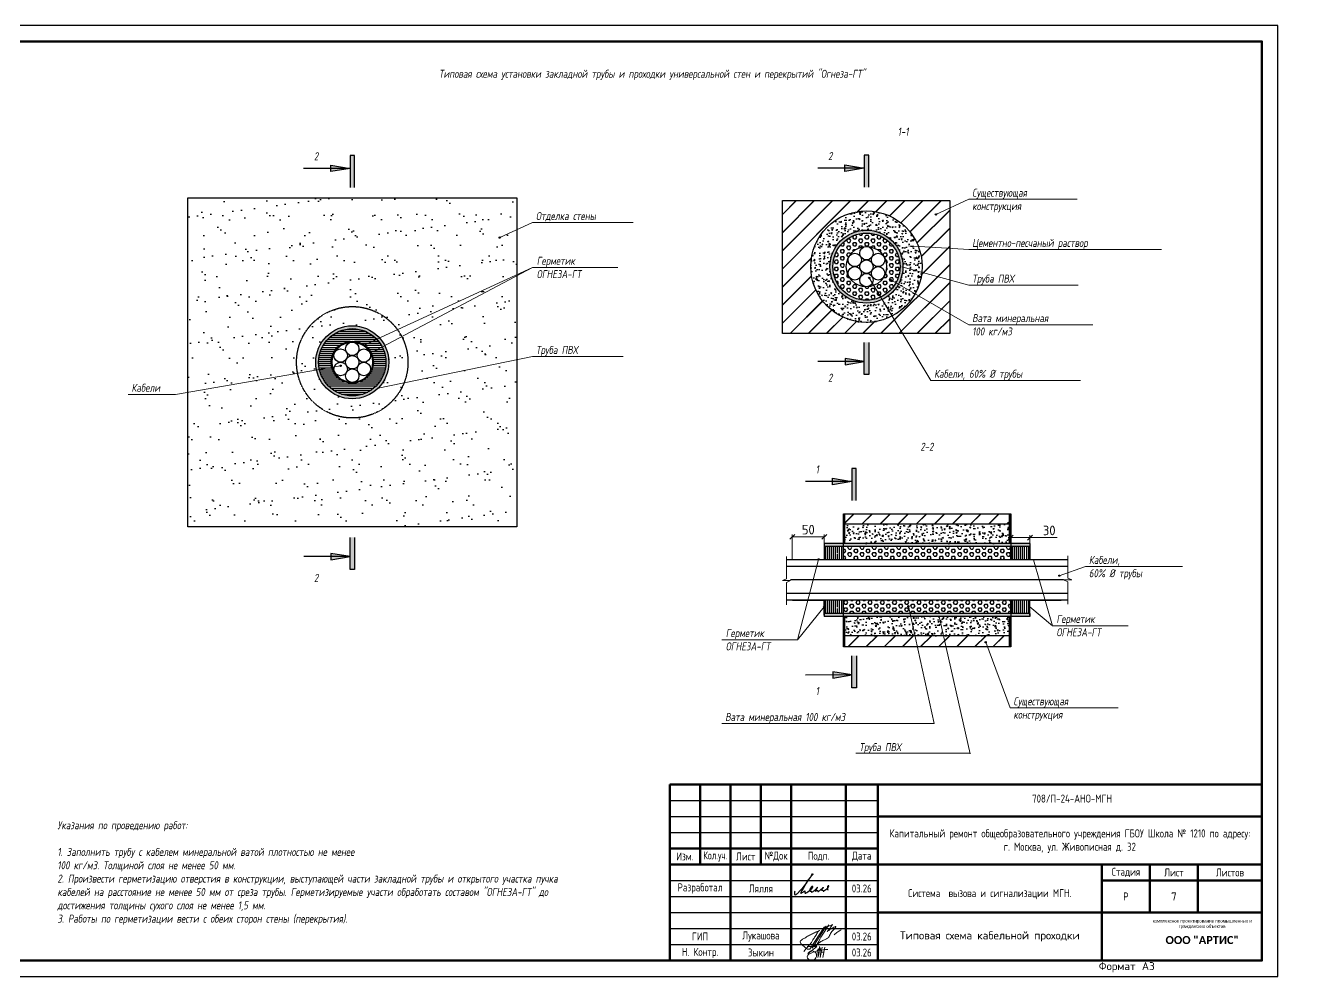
# Model space of a CAD drawing. Header units: millimetres. Extents: x -404508 to 361533, y -175093 to 31861.
# Drawn here: x 197867 to 237632, y -170028 to -140328 of the extents above; entities that cross this region are included whole.
import ezdxf
from ezdxf import colors
from ezdxf.entities.mleader import LeaderData, LeaderLine
from ezdxf.enums import TextEntityAlignment as Align
from ezdxf.math import Vec2, Vec3

# ---------------------------------------------------------------- set-up
doc = ezdxf.new("R2010")
doc.units = ezdxf.units.MM
doc.linetypes.add('JIS_02_2.0', pattern=[3, 2, -1])
doc.linetypes.add('SHTRIX2', pattern=[2.2, 1, -1.2])
for name, color, linetype in [('__НАДПИСИ', 7, 'Continuous'), ('Основная', 7, 'Continuous'), ('стена', 20, 'Continuous')]:
    doc.layers.add(name, color=color, linetype=linetype)
for name, color, linetype, lineweight in [('__ФОРМАТ', 7, 'Continuous', 40), ('RC-Выноски', 7, 'Continuous', 0), ('Подписи', 7, 'Continuous', 13), ('Формат', 225, 'Continuous', 30)]:
    doc.layers.add(name, color=color, linetype=linetype, lineweight=lineweight)
doc.layers.add('ОФ_подписи', color=5, linetype='Continuous', lineweight=13, true_color=0x0000ff)
doc.styles.add('GOST 2.304', font='')
doc.styles.add('GOST 2.304 type A', font='', dxfattribs={"height": 250})
doc.styles.add('ISOCPEUR', font='isocpeur.ttf', dxfattribs={"width": 0.9, "height": 350})
doc.styles.add('PDF ISOCPEUR', font='isocpeur.ttf')
doc.styles.add('RubezhCAD', font='', dxfattribs={"oblique": 10})
doc.styles.get("Standard").update_dxf_attribs({"font": ''})
doc.styles.add('XREF1$0$Standard', font='isocpeur.ttf')
doc.styles.add('ГОСТ 2.304', font='')
doc.styles.get('GOST 2.304').set_extended_font_data('GOST type B')
doc.styles.get('GOST 2.304 type A').set_extended_font_data('GOST 2.304 type A')
doc.styles.get('RubezhCAD').set_extended_font_data('GOST type A')
doc.styles.get('Standard').set_extended_font_data('GOST type B')
doc.styles.get('ГОСТ 2.304').set_extended_font_data('GOST 2.304 type A')
doc.dimstyles.new('Копия 150', dxfattribs={"dimtxt": 2, "dimasz": 2, "dimexe": 1.25, "dimexo": 0.5, "dimgap": 1, "dimtad": 1, "dimdec": 0, "dimtxsty": 'Standard', "dimblk": 'OBLIQUE', "dimcen": 2.5, "dimdle": 1, "dimadec": 0, "dimazin": 0, "dimtfac": 1, "dimtdec": 0, "dimtmove": 0, "dimatfit": 3, "dimldrblk": 'DOT', "dimfxl": 1, "dimlwd": 5, "dimlwe": 5, "dimarcsym": 0})

# ---------------------------------------------------------------- blocks, each defined once
blk = doc.blocks.new('*U1112')
at = {"lineweight": 50}
for p, q in [((5, 155), (20, 155)), ((5, 155), (5, 90)), ((5, 90), (20, 90)), ((8, 5), (8, 90)), ((14, 5), (14, 90)), ((8, 65), (20, 65)), ((8, 30), (20, 30)), ((8, 5), (20, 5))]:
    blk.add_line(p, q, dxfattribs=at)
for p, q in [((10, 155), (10, 90)), ((15, 155), (15, 90)), ((10, 145), (20, 145)), ((10, 130), (20, 130)), ((10, 110), (20, 110))]:
    blk.add_line(p, q)
blk.add_lwpolyline([(0, 0), (420, 0), (420, 297), (0, 297)], close=True)
blk.add_lwpolyline([(20, 292), (415, 292), (415, 5), (20, 5)], close=True, dxfattribs=at)
at = {"style": 'XREF1$0$Standard'}
for s, p in [('Согласовано', (7.95, 102.07)), ('Взам.инв. N', (11.07, 76.61)), ('Подпись и дата', (11.04, 46.36)), ('Инв.N подл.', (11.17, 17.07))]:
    blk.add_text(s, height=2.5, rotation=90, dxfattribs=at).set_placement(p, align=Align.MIDDLE_CENTER)
blk.add_text('Формат', height=2.5, dxfattribs=at).set_placement((364.02, 2))
blk.add_text('А3', height=2.5, dxfattribs=at).set_placement((381.51, 2), align=Align.RIGHT)
for tag, p in [('СОГЛАСОВАНО_ДАТА2', (14.37, 145.56)), ('СОГЛАСОВАНО_ДАТА3', (19.37, 145.56)), ('СОГЛАСОВАНО_ФАМИЛИЯ2', (14.37, 110.56)), ('СОГЛАСОВАНО_ФАМИЛИЯ3', (19.37, 110.56)), ('СОГЛАСОВАНО_ДОЛЖНОСТЬ2', (14.37, 90.56)), ('СОГЛАСОВАНО_ДОЛЖНОСТЬ3', (19.37, 90.56))]:
    blk.add_attdef(tag, p, '', height=2.5, rotation=90, dxfattribs=at)
for tag, p in [('ВЗАМ_ИНВ_НОМЕР', (19.37, 77.5)), ('ИНВ_N_ПОДЛ', (19.37, 17.5))]:
    blk.add_attdef(tag, text='', height=2.5, rotation=90, dxfattribs=at).set_placement(p, align=Align.CENTER)
blk.add_attdef('ИНВ_ДАТА', text='', height=2.5, rotation=90, dxfattribs=at).set_placement((19.37, 63.83), align=Align.RIGHT)
blk = doc.blocks.new('_Oblique')
at = {"color": 0, "linetype": 'ByBlock', "lineweight": -2}
blk.add_line((-0.5, -0.5), (0.5, 0.5), dxfattribs=at)
blk = doc.blocks.new('*D1116')
at = {"color": 0, "lineweight": 5, "transparency": 16777216}
for p, q in [((228642, -156595), (228642, -156247)), ((229242, -156595), (229242, -156247)), ((228642, -156322), (229242, -156322)), ((229242, -156322), (230097, -156322))]:
    blk.add_line(p, q, dxfattribs=at)
at = {"layer": 'Defpoints', "color": 0, "transparency": 16777216}
for p in [(228642, -156595), (229242, -156322), (229242, -156595)]:
    blk.add_point(p, dxfattribs=at)
at = {"color": 0, "lineweight": 5, "transparency": 16777216, "xscale": 150, "yscale": 150, "zscale": 150, "rotation": 180}
blk.add_blockref('_Oblique', (228642, -156322), dxfattribs=at)
at = {"color": 0, "lineweight": 5, "transparency": 16777216, "xscale": 150, "yscale": 150, "zscale": 150}
blk.add_blockref('_Oblique', (229242, -156322), dxfattribs=at)
at = {"color": 0, "transparency": 16777216, "insert": (229843, -156097), "char_height": 300, "attachment_point": 5, "style": 'GOST 2.304'}
blk.add_mtext('30', dxfattribs=at)
blk = doc.blocks.new('_Dot')
at = {"color": 0, "linetype": 'ByBlock', "lineweight": -2}
blk.add_line((-0.5, 0), (-1, 0), dxfattribs=at)
at = {"color": 0, "linetype": 'ByBlock', "lineweight": 0, "const_width": 0.5}
blk.add_lwpolyline([(-0.25, 0, 1), (0.25, 0, 1)], format="xyb", close=True, dxfattribs=at)
blk = doc.blocks.new('*D1117')
at = {"color": 0, "lineweight": 5, "transparency": 16777216}
for p, q in [((221818, -157000), (221818, -156223)), ((222818, -156505), (222818, -156223)), ((221818, -156298), (222818, -156298))]:
    blk.add_line(p, q, dxfattribs=at)
at = {"layer": 'Defpoints', "color": 0, "transparency": 16777216}
for p in [(222818, -156298), (222818, -156505), (221818, -157000)]:
    blk.add_point(p, dxfattribs=at)
at = {"color": 0, "lineweight": 5, "transparency": 16777216, "xscale": 150, "yscale": 150, "zscale": 150, "rotation": 180}
blk.add_blockref('_Oblique', (221818, -156298), dxfattribs=at)
at = {"color": 0, "lineweight": 5, "transparency": 16777216, "xscale": 150, "yscale": 150, "zscale": 150}
blk.add_blockref('_Oblique', (222818, -156298), dxfattribs=at)
at = {"color": 0, "transparency": 16777216, "insert": (222318, -156073), "char_height": 300, "attachment_point": 5, "style": 'GOST 2.304'}
blk.add_mtext('50', dxfattribs=at)
blk = doc.blocks.new('П_Зыкин')
at = {"layer": 'ОФ_подписи', "color": 5, "ltscale": 100, "transparency": 33554687}
for p, q in [((142, 249), (62, -174)), ((102, 37), (218, 37)), ((258, 249), (178, -174))]:
    blk.add_line(p, q, dxfattribs=at)
blk.add_lwpolyline([(-462, 273), (-74, 273), (-446, -30)], dxfattribs=at)
for centre, radius, start, end in [((-271, -94), 186, 314.2393, 159.9348), ((345, -1372), 1523, 88.8758, 117.8788), ((1109, -252), 1204, 158.7593, 174.231), ((-1024, 224), 1068, 337.8144, 2.8859), ((-849, 72), 852, 342.8308, 7.4815), ((-9, 182), 4.48, 8.9691, 155.6551), ((-643, 22), 732, 344.4555, 20.462), ((-318, -169), 151, 108.7568, 173.4251), ((-287, -115), 185, 191.5358, 322.3512)]:
    blk.add_arc(centre, radius, start, end, dxfattribs=at)
blk = doc.blocks.new('П_Лукашова')
at = {"layer": 'ОФ_подписи', "color": 5}
for p, q in [((221, 339), (-221, -339)), ((286, 371), (-156, -307)), ((283, 370), (218, 338))]:
    blk.add_line(p, q, dxfattribs=at)
for points in [[(366, 415), (236, 213), (85, -37), (-50, -300)], [(221, 301), (344, 360), (434, 401), (475, 416), (464, 395), (420, 336), (342, 232), (310, 203), (337, 221), (420, 283), (490, 322), (558, 352), (576, 358), (491, 240), (403, 113), (374, 49), (360, 20)], [(-221, -339), (-276, -344), (-368, -289), (-446, -221), (-505, -166), (-522, -116), (-412, -16), (-295, 56), (-173, 120), (-49, 179), (33, 216), (87, 237), (52, 221), (11, 167), (-59, 51), (-126, -52), (-177, -132), (-256, -231), (-409, -409)], [(360, 20), (294, -18), (203, -65), (91, -124), (-73, -248)], [(530, 102), (646, 199), (748, 254)]]:
    blk.add_spline(points, degree=3, dxfattribs=at)
blk = doc.blocks.new('штамп')
at = {"layer": '__ФОРМАТ', "linetype": 'Continuous', "lineweight": 50}
for p, q in [((531929, 45357), (531929, 50857)), ((531929, 50857), (550429, 50857)), ((532879, 48357), (532879, 50857)), ((533829, 45357), (533829, 50857)), ((534779, 48357), (534779, 50857)), ((535729, 45357), (535729, 50857)), ((537429, 45357), (537429, 50857)), ((538429, 45357), (538429, 50857)), ((550429, 45357), (550429, 50857)), ((538429, 49857), (550429, 49857)), ((531929, 48857), (538429, 48857)), ((531929, 48357), (550429, 48357)), ((545429, 45357), (545429, 48357)), ((546929, 46857), (546929, 48357)), ((548429, 46857), (548429, 48357)), ((545429, 47857), (550429, 47857)), ((538429, 46857), (550429, 46857)), ((531929, 45357), (550429, 45357))]:
    blk.add_line(p, q, dxfattribs=at)
at = {"layer": '__ФОРМАТ', "linetype": 'Continuous', "lineweight": -2}
for p, q in [((531929, 50357), (538429, 50357)), ((531929, 49857), (538429, 49857)), ((531929, 49357), (538429, 49357)), ((531929, 48857), (538429, 48857)), ((531929, 47857), (538429, 47857)), ((531929, 47357), (538429, 47357)), ((531929, 46857), (538429, 46857)), ((538429, 46857), (550429, 46857)), ((531929, 46357), (538429, 46357)), ((531929, 45857), (538429, 45857))]:
    blk.add_line(p, q, dxfattribs=at)
at = {"layer": 'Подписи', "color": 5, "lineweight": 25}
blk.add_lwpolyline([(535847, 47525), (535833, 47500), (535823, 47461), (535824, 47440), (535829, 47423), (535840, 47414), (535857, 47413), (535876, 47421), (535897, 47435), (535917, 47454), (536005, 47539), (536088, 47624), (536142, 47690), (536203, 47776), (536266, 47874), (536323, 47953), (536362, 48009), (536395, 48059), (536405, 48060), (536397, 48045), (536295, 47925), (536205, 47790), (536095, 47603), (536059, 47544), (536038, 47506), (536029, 47485), (536027, 47473), (536027, 47462), (536031, 47457), (536037, 47454), (536045, 47456), (536057, 47466), (536072, 47479), (536107, 47506), (536133, 47525), (536147, 47532), (536152, 47532), (536153, 47529), (536150, 47520), (536147, 47504), (536146, 47491), (536148, 47479), (536150, 47471), (536157, 47465), (536166, 47462), (536178, 47464), (536189, 47469), (536215, 47480), (536240, 47498), (536281, 47529), (536306, 47550), (536324, 47567), (536342, 47582), (536372, 47609), (536388, 47629), (536397, 47646), (536399, 47657), (536398, 47666), (536393, 47671), (536383, 47671), (536372, 47667), (536356, 47653), (536336, 47632), (536323, 47612), (536313, 47599), (536309, 47587), (536310, 47579), (536315, 47575), (536326, 47579), (536335, 47585), (536344, 47592), (536348, 47595), (536352, 47596), (536354, 47595), (536355, 47592), (536349, 47583), (536342, 47575), (536334, 47561), (536326, 47547), (536322, 47538), (536320, 47531), (536321, 47523), (536325, 47519), (536328, 47519), (536333, 47524), (536338, 47527), (536344, 47526), (536346, 47520), (536351, 47508), (536355, 47498), (536359, 47493), (536366, 47491), (536375, 47491), (536385, 47497), (536412, 47513), (536436, 47532), (536466, 47559), (536491, 47583), (536517, 47607), (536529, 47621), (536545, 47642), (536547, 47643), (536546, 47644), (536543, 47644), (536541, 47642), (536538, 47637), (536499, 47577), (536491, 47558), (536482, 47544), (536480, 47535), (536479, 47529), (536481, 47524), (536483, 47522), (536489, 47523), (536494, 47526), (536502, 47532), (536512, 47539), (536522, 47544), (536530, 47548), (536541, 47549), (536547, 47546), (536550, 47541), (536551, 47531), (536552, 47525), (536553, 47521), (536558, 47517), (536562, 47515), (536568, 47515), (536575, 47517), (536583, 47523), (536596, 47533), (536617, 47547), (536636, 47561), (536659, 47583), (536688, 47609), (536702, 47620), (536713, 47630), (536721, 47636), (536727, 47641), (536727, 47643), (536726, 47644), (536723, 47643), (536720, 47638), (536715, 47629), (536693, 47594), (536681, 47575), (536676, 47566), (536674, 47557), (536677, 47551), (536679, 47547), (536684, 47546), (536689, 47549), (536695, 47552), (536700, 47554), (536709, 47554), (536716, 47551), (536717, 47545), (536719, 47535), (536721, 47527), (536725, 47524), (536731, 47520), (536741, 47523), (536747, 47528), (536757, 47534), (536779, 47550), (536809, 47572), (536842, 47600), (536865, 47623), (536880, 47642), (536895, 47664), (536899, 47675), (536901, 47684), (536898, 47689), (536891, 47693), (536881, 47689), (536873, 47682), (536862, 47668), (536856, 47654), (536855, 47638), (536856, 47622), (536856, 47598), (536858, 47583), (536860, 47572), (536864, 47560), (536871, 47551)], dxfattribs=at)
at = {"layer": 'ОФ_подписи'}
for name, p, xscale, yscale, zscale in [('П_Лукашова', (536533, 46057), 1.010226427429054, 1.010226427429054, 1.010226427429054), ('П_Зыкин', (536581, 45585), 0.7621923841183493, 0.7621923841183493, 0.7621923841183493)]:
    blk.add_blockref(name, p, dxfattribs=dict(at, xscale=xscale, yscale=yscale, zscale=zscale))
at = {"transparency": 33554687, "attachment_point": 5, "style": 'ГОСТ 2.304'}
for s, insert, char_height, width in [('{\\fArial|b0|i0|c204|p34;комплексное проектирование промышленных и гражданских объектов}', (548563, 46495), 100, 3372.21), ('{\\fCorbel Light|b1|i0|c204|p34;ООО "АРТИС"}', (548563, 45995), 250, 4171.2)]:
    blk.add_mtext(s, dxfattribs=dict(at, insert=insert, char_height=char_height, width=width))
at = {"layer": '__НАДПИСИ', "lineweight": 9, "ltscale": 2, "style": 'ISOCPEUR', "flags": 1}
blk.add_attdef('NOTATION', (548864, 51134), '', height=250, dxfattribs=at)
at = {"layer": '__НАДПИСИ', "lineweight": 9, "ltscale": 2, "style": 'RubezhCAD', "oblique": 10}
blk.add_attdef('SHEET', text='', height=250, dxfattribs=at).set_placement((547679, 47357), align=Align.MIDDLE_CENTER)
at = {"layer": '__ФОРМАТ', "color": 7, "linetype": 'Continuous', "lineweight": 20, "char_height": 250, "attachment_point": 5, "style": 'GOST 2.304 type A'}
for s, insert, width in [('Капитальный ремонт общеобразовательного учреждения ГБОУ Школа № 1210 по адресу:      \\Pг. Москва, ул. Живописная д. 32', (544429, 49085), 12000), ('\\pi-7.5,l7.5,t7.5;{\\W0.9;\\C256;Кол.уч.}', (533354, 48607), 950)]:
    blk.add_mtext(s, dxfattribs=dict(at, insert=insert, width=width))
for s, insert, width, line_spacing_factor in [('\\pi-7.5,l7.5,t7.5;{\\C256;Изм.}', (532404, 48607), 950, 1.2), ('\\pi-7.5,l7.5,t7.5;{\\C256;Лист}', (534304, 48607), 950, 1.2), ('\\pi-7.5,l7.5,t7.5;{\\C256;№Док}', (535254, 48607), 950, 1.2), ('\\pi-7.5,l7.5,t7.5;{\\C256;Подп.}', (536584, 48607), 1710.72, 1.2), ('\\pi-7.5,l7.5,t7.5;{\\C256;Дата}', (537929, 48607), 1000, 1.2), ('\\pi-7.5,l7.5,t7.5;{\\C256;Стадия}', (546179, 48107), 1500, 1.2), ('\\pi-7.5,l7.5,t7.5;{\\C256;Лист}', (547679, 48107), 1500, 1.2), ('\\pi-7.5,l7.5,t7.5;{\\C256;Листов}', (549429, 48107), 2000, 1.2), ('\\pi-7.5,l7.5,t7.5;{\\C256;Разработал}', (532879, 47607), 1900, 1.2), ('{\\C256;Лялля}', (534779, 47607), 1900, 1.2), ('{\\C256;03.26}', (537929, 47607), 1000, 1.2), ('Система  вызова и сигнализации МГН.  ', (541929, 47427), 6828.82, 0.85), ('\\pi-750,l750,t750;{\\C256;Р}', (546179, 47357), 1500, 1.2), ('\\pi-7.5,l7.5,t7.5;{\\C256;ГИП}', (532879, 46107), 1900, 1.2), ('{\\C256;Лукашова}', (534779, 46107), 1900, 1.2), ('{\\C256;03.26}', (537929, 46107), 1000, 1.2), ('{\\C256;Н. Контр. }', (532879, 45592), 1900, 1.2), ('\\pi-750,l750,t750;{\\C256;Зыкин}', (534779, 45607), 1900, 1.2), ('{\\C256;03.26}', (537929, 45607), 1000, 1.2)]:
    blk.add_mtext(s, dxfattribs=dict(at, insert=insert, width=width, line_spacing_factor=line_spacing_factor))
at = {"layer": 'стена', "color": 18, "true_color": 0x000000, "insert": (543249, 50539), "char_height": 250, "width": 3851.47, "attachment_point": 1, "style": 'GOST 2.304 type A'}
blk.add_mtext('708/П-24-АНО-МГН', dxfattribs=at)

msp = doc.modelspace()

# ---------------------------------------------------------------- hatches: boundary and pattern name
at = {"lineweight": 0, "transparency": 33554687}
h = msp.add_hatch(color=0, dxfattribs=at)
h.paths.add_polyline_path([(208004.8, -145390.9), (208144.8, -145390.8), (208144.3, -144390.8), (208004.3, -144390.9)])
h.paths.add_polyline_path([(207403.7, -144891.7), (208004.5, -144790.9), (207403.6, -144791.2)])
h.paths.add_polyline_path([(207403.6, -144791.2), (208004.5, -144790.9), (207403.6, -144690.6)])
h = msp.add_hatch(color=0, dxfattribs=at)
h.paths.add_polyline_path([(224065.5, -145382.5), (224205.5, -145382.4), (224204.9, -144382.4), (224064.9, -144382.5)])
h.paths.add_polyline_path([(223464.3, -144883.4), (224065.2, -144782.5), (223464.3, -144782.8)])
h.paths.add_polyline_path([(223464.3, -144782.8), (224065.2, -144782.5), (223464.2, -144682.3)])
at = {"transparency": 33554687}
h = msp.add_hatch(dxfattribs=at)
h.set_pattern_fill('AR-SAND', color=0, scale=20, style=0)
h.set_pattern_definition([(37.5, (178817.25, -169219.3), (-32, 978.826), [0, -772.16, 0, -863.6, 0, -825.5]), (7.5, (178817.3, -169219.3), (899.047, 1433.65), [0, -416.56, 0, -695.96, 0, -266.7]), (327.5, (178192.4, -169219.3), (1581.985, 2.874), [0, -254, 0, -914.4, 0, -1193.8]), (317.5, (178192.4, -169219.3), (1527.113, 445.86), [0, -127, 0, -599.44, 0, -685.8])])
h.paths.add_polyline_path([(202934.3, -145706.1), (213214.3, -145706.1), (213214.3, -155986.1), (202934.3, -155986.1)])
edge = h.paths.add_edge_path(flags=16)
edge.add_arc((208074.3, -150846.1), 1140, 0, 360)
h = msp.add_hatch(dxfattribs=at)
h.set_pattern_fill('JIS_LC_20', color=0, scale=20, style=0)
h.set_pattern_definition([(45, (190812.7, -168439.45), (-282.8427, 282.8427), []), (45, (190820.7, -168439.45), (-282.8427, 282.8427), [])])
h.paths.add_polyline_path([(221510.5, -149949), (226734.6, -149949), (226734.6, -145796.3), (221510.5, -145796.3)])
h.paths.add_polyline_path([(225874.9, -147859.6, -1), (222394.9, -147859.6, -1)], flags=16)
h = msp.add_hatch(dxfattribs=at)
h.set_pattern_fill('AR-CONC', color=0, scale=2, style=0)
h.set_pattern_definition([(50, (190812.7, -168439.45), (364.3693, -31.8782), [38.1, -419.1]), (355, (190812.7, -168439.45), (-70.4857, 382.1133), [30.48, -335.28]), (100.451, (190843.06, -168442.1), (293.885, 350.2334), [32.38, -356.18]), (46.1842, (190812.7, -168337.85), (542.158, -84.0847), [57.15, -628.65]), (96.6356, (190857.9, -168344.86), (474.8085, 494.851), [48.57, -534.27]), (351.184, (190812.7, -168337.85), (474.809, 494.85), [45.72, -502.92]), (21, (190863.5, -168363.25), (303.2298, -204.531), [38.1, -419.1]), (326, (190863.5, -168363.25), (123.604, 368.376), [30.48, -335.28]), (71.4514, (190888.77, -168380.3), (426.833, 163.8457), [32.38, -356.18]), (37.5, (190812.7, -168439.45), (6.1772, 169.11008), [0, -331.216, 0, -340.36, 0, -336.55]), (7.5, (190812.7, -168439.45), (133.6393, 200.36115), [0, -194.056, 0, -323.596, 0, -128.27]), (327.5, (190699.41, -168439.45), (271.1812, -11.4575), [0, -127, 0, -396.24, 0, -525.78]), (317.5, (190648.61, -168439.45), (296.2584, 50.853), [0, -165.1, 0, -263.144, 0, -373.38])])
h.paths.add_polyline_path([(222394.9, -147859.6, 1), (225874.9, -147859.6, 1)])
h.paths.add_polyline_path([(225274.9, -147859.6, -1), (222994.9, -147859.6, -1)], flags=16)
h = msp.add_hatch(color=0, dxfattribs=at)
edge = h.paths.add_edge_path()
edge.add_arc((226305.8, -146227.4), 20, 0, 360)
h = msp.add_hatch(color=0, dxfattribs=at)
h.paths.add_polyline_path([(222994.9, -147859.6, 1), (225274.9, -147859.6, 1)])
h.paths.add_polyline_path([(225184.9, -147859.6, -1), (223084.9, -147859.6, -1)], flags=16)
h = msp.add_hatch(color=0, dxfattribs=at)
edge = h.paths.add_edge_path()
edge.add_arc((212680.1, -146953.9), 20, 0, 360)
h = msp.add_hatch(dxfattribs=at)
h.set_pattern_fill('HEX', color=0, scale=20, style=0)
h.set_pattern_definition([(0, (213452.6, -164589.57), (0, 109.9852), [63.5, -127]), (120, (213452.6, -164589.57), (-95.25, -54.9926), [63.5, -127]), (60, (213516.1, -164589.57), (-95.25, 54.9926), [63.5, -127])])
h.paths.add_polyline_path([(223084.9, -147859.6, 1), (225184.9, -147859.6, 1)])
h.paths.add_polyline_path([(223504.9, -147859.6, -1), (224764.9, -147859.6, -1)], flags=16)
h = msp.add_hatch(color=0, dxfattribs=at)
edge = h.paths.add_edge_path()
edge.add_arc((224223.6, -148212.5), 20, 0, 360)
h = msp.add_hatch(color=0, dxfattribs=at)
edge = h.paths.add_edge_path()
edge.add_arc((224896.6, -148271.4), 20, 0, 360)
h = msp.add_hatch(color=0, dxfattribs=at)
h.paths.add_polyline_path([(206934.3, -150846.1, 1), (209214.3, -150846.1, 1)])
h.paths.add_polyline_path([(209124.3, -150846.1, -1), (207024.3, -150846.1, -1)], flags=16)
h = msp.add_hatch(dxfattribs=at)
h.set_pattern_fill('LINE', color=0, scale=20, style=0)
h.set_pattern_definition([(0, (178817.25, -168604.655), (0, 63.5), [])])
h.paths.add_polyline_path([(207024.3, -150846.1, 1), (209124.3, -150846.1, 1)])
edge = h.paths.add_edge_path(flags=16)
edge.add_arc((208074.3, -150846.1), 660, 0, 360)
h = msp.add_hatch(color=0, dxfattribs=at)
edge = h.paths.add_edge_path()
edge.add_arc((208074.3, -150846.1), 660, 0, 360)
edge = h.paths.add_edge_path(flags=17)
edge.add_arc((208074.3, -150846.1), 630, 0, 360)
h = msp.add_hatch(color=0, dxfattribs=at)
edge = h.paths.add_edge_path()
edge.add_arc((208438.1, -150314.9), 20, 0, 360)
at = {"lineweight": 0, "transparency": 33554687}
h = msp.add_hatch(color=0, dxfattribs=at)
h.paths.add_polyline_path([(224068.3, -150226.2), (224208.3, -150226.1), (224208.8, -151226.1), (224068.8, -151226.2)])
h.paths.add_polyline_path([(223467.6, -150725.9), (224068.6, -150826.2), (223467.7, -150826.5)])
h.paths.add_polyline_path([(223467.7, -150826.5), (224068.6, -150826.2), (223467.8, -150927)])
at = {"transparency": 33554687}
h = msp.add_hatch(color=0, dxfattribs=at)
edge = h.paths.add_edge_path()
edge.add_arc((208817, -150473.1), 20, 0, 360)
h = msp.add_hatch(color=0, dxfattribs=at)
edge = h.paths.add_edge_path()
edge.add_arc((207710.6, -150955.2), 20, 0, 360)
at = {"lineweight": 0, "transparency": 33554687}
h = msp.add_hatch(color=0, dxfattribs=at)
h.paths.add_polyline_path([(223678, -155167.8), (223818, -155167.7), (223817.5, -154167.7), (223677.5, -154167.8)])
h.paths.add_polyline_path([(223076.8, -154668.7), (223677.7, -154567.8), (223076.8, -154568.1)])
h.paths.add_polyline_path([(223076.8, -154568.1), (223677.7, -154567.8), (223076.7, -154467.6)])
at = {"transparency": 33554687}
h = msp.add_hatch(dxfattribs=at)
h.set_pattern_fill('JIS_LC_20', color=0, scale=20, style=0)
h.set_pattern_definition([(45, (200536.8, -178224.75), (-282.8427, 282.8427), []), (45, (200544.8, -178224.75), (-282.8427, 282.8427), [])])
h.paths.add_polyline_path([(223417.9, -155581.7), (223417.9, -155905.1), (228642, -155905.1), (228642, -155581.7)])
h.paths.add_polyline_path([(223417.9, -159384.9), (223417.9, -159734.3), (228642, -159734.3), (228642, -159384.9)])
h = msp.add_hatch(dxfattribs=at)
h.set_pattern_fill('AR-CONC', color=0, scale=2, style=0)
h.set_pattern_definition([(50, (200536.8, -178224.75), (364.3693, -31.8782), [38.1, -419.1]), (355, (200536.8, -178224.75), (-70.4857, 382.1133), [30.48, -335.28]), (100.451, (200567.15, -178227.4), (293.885, 350.2334), [32.38, -356.18]), (46.1842, (200536.8, -178123.15), (542.158, -84.0847), [57.15, -628.65]), (96.6356, (200581.97, -178130.16), (474.8085, 494.851), [48.57, -534.27]), (351.184, (200536.8, -178123.15), (474.809, 494.85), [45.72, -502.92]), (21, (200587.6, -178148.55), (303.2298, -204.531), [38.1, -419.1]), (326, (200587.6, -178148.55), (123.604, 368.376), [30.48, -335.28]), (71.4514, (200612.86, -178165.6), (426.833, 163.8457), [32.38, -356.18]), (37.5, (200536.79, -178224.75), (6.1772, 169.1101), [0, -331.216, 0, -340.36, 0, -336.55]), (7.5, (200536.79, -178224.75), (133.6393, 200.36115), [0, -194.056, 0, -323.596, 0, -128.27]), (327.5, (200423.5, -178224.75), (271.1812, -11.4575), [0, -127, 0, -396.24, 0, -525.78]), (317.5, (200372.7, -178224.75), (296.2584, 50.853), [0, -165.1, 0, -263.144, 0, -373.38])])
h.paths.add_polyline_path([(228642, -156504.9), (228642, -155905.1), (223417.9, -155905.1), (223417.9, -156504.9)])
h.paths.add_polyline_path([(228642, -159384.9), (228642, -158784.9), (223417.9, -158784.9), (223417.9, -159384.9)])
at = {"lineweight": 0, "transparency": 33554687}
h = msp.add_hatch(color=0, dxfattribs=at)
h.paths.add_polyline_path([(208007.7, -156315.9), (208147.7, -156315.8), (208148.2, -157315.8), (208008.2, -157315.9)])
h.paths.add_polyline_path([(207407, -156815.6), (208008, -156915.9), (207407.1, -156916.2)])
h.paths.add_polyline_path([(207407.1, -156916.2), (208008, -156915.9), (207407.1, -157016.7)])
at = {"transparency": 33554687}
h = msp.add_hatch(color=0, dxfattribs=at)
h.paths.add_polyline_path([(228642, -156504.9), (228642, -156594.9), (229242, -156594.9), (229242, -156504.9)])
h.paths.add_polyline_path([(223417.9, -156594.9), (223417.9, -156504.9), (222817.9, -156504.9), (222817.9, -156594.9)])
h.paths.add_polyline_path([(223417.9, -156504.9), (223417.9, -156594.9), (228642, -156594.9), (228642, -156504.9)])
h = msp.add_hatch(dxfattribs=at)
h.set_pattern_fill('LINE', color=0, scale=20, angle=90, style=0)
h.set_pattern_definition([(90, (215360.004, -165458.66), (-63.5, 4e-15), [])])
h.paths.add_polyline_path([(223417.9, -156689.7), (223264.1, -156798.8, -0.1555047), (223267.8, -156810.3, -1), (223227.8, -156810.3, -0.7308455), (223264.1, -156798.8), (223417.9, -156689.7), (223417.9, -156594.9), (222817.9, -156594.9), (222817.9, -156999.9), (222817.9, -157014.9), (223417.9, -157014.9)])
h.paths.add_polyline_path([(223221.3, -158511.7, -0.6131259), (223253.1, -158495.6), (223413.8, -158274.9), (222817.9, -158274.9), (222817.9, -158464.9, -0.4142136), (222837.9, -158484.9, -0.4142136), (222817.9, -158504.9), (222817.9, -158694.9), (223417.9, -158694.9), (223417.9, -158274.9), (223413.8, -158274.9), (223253.1, -158495.6, -0.2398288), (223261.3, -158511.7, -1)])
h.paths.add_polyline_path([(229242, -156594.9), (228642, -156594.9), (228642, -156786.5), (228711.6, -156830.2, -0.752949), (228748.6, -156840.8, -1), (228708.6, -156840.8, -0.1409345), (228711.6, -156830.2), (228642, -156786.5), (228642, -157014.9), (229242, -157014.9)])
h.paths.add_polyline_path([(229242, -158289.9), (229242, -158274.9), (228809, -158274.9), (228936.2, -158694.9), (229242, -158694.9)])
h.paths.add_polyline_path([(228809, -158274.9), (228642, -158274.9), (228642, -158413.3), (228718, -158504.4, -0.6360691), (228750.8, -158519.8, -1), (228710.8, -158519.8, -0.2224422), (228718, -158504.4), (228642, -158413.3), (228642, -158694.9), (228936.2, -158694.9)])
h = msp.add_hatch(dxfattribs=at)
h.set_pattern_fill('HEX', color=0, scale=20, style=0)
h.set_pattern_definition([(0, (200536.79, -176585.77), (0, 109.9852), [63.5, -127]), (120, (200536.79, -176585.77), (-95.24998, -54.9926), [63.5, -127]), (60, (200600.29, -176585.77), (-95.24998, 54.9926), [63.5, -127])])
h.paths.add_polyline_path([(227529.8, -156594.9), (225590.4, -156594.9), (225209.8, -157014.9), (227660.7, -157014.9)])
h.paths.add_polyline_path([(225590.4, -156594.9), (224250.9, -156594.9), (223417.9, -156804.9), (223417.9, -157014.9), (225209.8, -157014.9)])
h.paths.add_polyline_path([(228642, -156674.5), (228030.2, -156594.9), (227529.8, -156594.9), (227660.7, -157014.9), (228642, -157014.9)])
h.paths.add_polyline_path([(228642, -156594.9), (228030.2, -156594.9), (228642, -156674.5)], flags=17)
h.paths.add_polyline_path([(224250.9, -156594.9), (223417.9, -156594.9), (223417.9, -156804.9)], flags=17)
h = msp.add_hatch(color=0, dxfattribs=at)
edge = h.paths.add_edge_path()
edge.add_arc((222641.9, -156999.9), 20, 0, 360)
h = msp.add_hatch(color=0, dxfattribs=at)
edge = h.paths.add_edge_path()
edge.add_arc((230159.2, -157510.1), 20, 0, 360)
h = msp.add_hatch(color=0, dxfattribs=at)
edge = h.paths.add_edge_path()
edge.add_arc((222817.9, -158484.9), 20, 0, 360)
h = msp.add_hatch(dxfattribs=at)
h.set_pattern_fill('HEX', color=0, scale=20, style=0)
h.set_pattern_definition([(0, (224032.28, -158289.78), (0, 109.9852), [63.5, -127]), (120, (224032.28, -158289.78), (-95.25, -54.9926), [63.5, -127]), (60, (224095.78, -158289.78), (-95.25, 54.9926), [63.5, -127])])
h.paths.add_polyline_path([(224068.2, -158274.9), (223417.9, -158274.9), (223417.9, -158330.5)], flags=17)
h.paths.add_polyline_path([(228642, -158274.9), (224068.2, -158274.9), (223417.9, -158330.5), (223417.9, -158694.9), (228642, -158694.9)])
h = msp.add_hatch(color=0, dxfattribs=at)
edge = h.paths.add_edge_path()
edge.add_arc((225446, -158464), 20, 0, 360)
h = msp.add_hatch(color=0, dxfattribs=at)
h.paths.add_polyline_path([(229242, -158784.9), (229242, -158694.9), (228642, -158694.9), (228642, -158784.9)])
h.paths.add_polyline_path([(222817.9, -158694.9), (222817.9, -158784.9), (223417.9, -158784.9), (223417.9, -158694.9)])
h.paths.add_polyline_path([(223417.9, -158694.9), (223417.9, -158784.9), (228642, -158784.9), (228642, -158694.9)])
h = msp.add_hatch(color=0, dxfattribs=at)
edge = h.paths.add_edge_path()
edge.add_arc((226992.6, -159153.5), 20, 0, 360)
h = msp.add_hatch(color=0, dxfattribs=at)
edge = h.paths.add_edge_path()
edge.add_arc((227859.5, -159590.2), 20, 0, 360)
at = {"lineweight": 0, "transparency": 33554687}
h = msp.add_hatch(color=0, dxfattribs=at)
h.paths.add_polyline_path([(223680.8, -160011.5), (223820.8, -160011.4), (223821.3, -161011.4), (223681.3, -161011.5)])
h.paths.add_polyline_path([(223080.2, -160511.2), (223681.1, -160611.5), (223080.2, -160611.8)])
h.paths.add_polyline_path([(223080.2, -160611.8), (223681.1, -160611.5), (223080.3, -160712.4)])

# ---------------------------------------------------------------- linework, layer by layer
at = {"color": 0, "linetype": 'Continuous', "lineweight": 25, "transparency": 33554687}
for p, q in [((207403.7, -144891.7), (207403.6, -144690.6)), ((207403.6, -144690.6), (208004.5, -144790.9)), ((208144.3, -144390.8), (208004.3, -144390.9)), ((208004.3, -144390.9), (208004.8, -145390.9)), ((208144.8, -145390.8), (208144.3, -144390.8)), ((223464.3, -144883.4), (223464.2, -144682.3)), ((223464.2, -144682.3), (224065.2, -144782.5)), ((224204.9, -144382.4), (224064.9, -144382.5)), ((224064.9, -144382.5), (224065.5, -145382.5)), ((224205.5, -145382.4), (224204.9, -144382.4)), ((208004.5, -144790.9), (207403.7, -144891.7)), ((224065.2, -144782.5), (223464.3, -144883.4)), ((224068.8, -151226.2), (224068.3, -150226.2)), ((224208.3, -150226.1), (224208.8, -151226.1)), ((224068.6, -150826.2), (223467.6, -150725.9)), ((223467.6, -150725.9), (223467.8, -150927)), ((223467.8, -150927), (224068.6, -150826.2)), ((224208.8, -151226.1), (224068.8, -151226.2)), ((223817.5, -154167.7), (223677.5, -154167.8)), ((223677.5, -154167.8), (223678, -155167.8)), ((223818, -155167.7), (223817.5, -154167.7)), ((223076.8, -154668.7), (223076.7, -154467.6)), ((223076.7, -154467.6), (223677.7, -154567.8)), ((223677.7, -154567.8), (223076.8, -154668.7)), ((208008.2, -157315.9), (208007.7, -156315.9)), ((208147.7, -156315.8), (208148.2, -157315.8)), ((208008, -156915.9), (207407, -156815.6)), ((207407, -156815.6), (207407.1, -157016.7)), ((207407.1, -157016.7), (208008, -156915.9)), ((208148.2, -157315.8), (208008.2, -157315.9)), ((223681.3, -161011.5), (223680.8, -160011.5)), ((223820.8, -160011.4), (223821.3, -161011.4)), ((223681.1, -160611.5), (223080.2, -160511.2)), ((223080.2, -160511.2), (223080.3, -160712.4)), ((223080.3, -160712.4), (223681.1, -160611.5)), ((223821.3, -161011.4), (223681.3, -161011.5))]:
    msp.add_line(p, q, dxfattribs=at)
at = {"color": 0, "lineweight": 20, "transparency": 33554687}
for p, q in [((226305.8, -146227.4), (227331, -145756.2)), ((227331, -145756.2), (230712.8, -145756.2)), ((212680.1, -146953.9), (213705.4, -146482.6)), ((213705.4, -146482.6), (216853.2, -146482.6)), ((225450.9, -147206), (227331, -147324.8)), ((227331, -147324.8), (233352.6, -147324.8)), ((208438.1, -150314.9), (213705.4, -147882.7)), ((208817, -150473.1), (213705.4, -147882.7)), ((213705.4, -147882.7), (216374.5, -147882.7)), ((225236.3, -147862.8), (227331, -148438.6)), ((224223.6, -148212.5), (226141.8, -151410.9)), ((224896.6, -148271.4), (227331, -149672)), ((227331, -148438.6), (230745.1, -148438.6)), ((227331, -149672), (231202.1, -149672)), ((208882.8, -151649.8), (213705.4, -150665.4)), ((213705.4, -150665.4), (216535.2, -150665.4)), ((207710.6, -150955.2), (202550, -151847.9)), ((226141.8, -151410.9), (230825.9, -151410.9)), ((201071.3, -151847.9), (202550, -151847.9)), ((222641.9, -156999.9), (221976.6, -159515.5)), ((229356.3, -157014.9), (229946.9, -159074.6)), ((230159.2, -157510.1), (230976.3, -157222.6)), ((230976.3, -157222.6), (234005.1, -157222.6)), ((222817.9, -158484.9), (221976.6, -159515.5)), ((225446, -158464), (226255.1, -162129)), ((229242, -158484.9), (229946.9, -159074.6)), ((226407.6, -158784.9), (227371.7, -163069.8)), ((229946.9, -159074.6), (232306.5, -159074.6)), ((219617.1, -159515.5), (221976.6, -159515.5)), ((227859.5, -159590.2), (228619.3, -161638.2)), ((228619.3, -161638.2), (232001.1, -161638.2)), ((219617.1, -162129), (226255.1, -162129)), ((223801.8, -163057.3), (227368.9, -163057.3))]:
    msp.add_line(p, q, dxfattribs=at)
at = {"color": 0, "transparency": 33554687}
for p, q in [((228642, -155905.1), (223417.9, -155905.1)), ((222817.9, -156504.9), (222817.9, -156594.9)), ((222817.9, -156549.9), (222817.9, -156999.9)), ((229242, -156504.9), (229242, -156594.9)), ((229242, -156549.9), (229242, -156999.9)), ((230421.6, -157014.9), (221638.5, -157014.9)), ((230421.6, -157224.9), (221638.5, -157224.9)), ((230293.4, -157644.9), (221766.6, -157644.9)), ((230421.6, -158064.9), (221638.5, -158064.9)), ((230421.6, -158274.9), (221638.5, -158274.9)), ((222817.9, -158739.9), (222817.9, -158289.9)), ((229242, -158739.9), (229242, -158289.9)), ((222817.9, -158694.9), (222817.9, -158784.9)), ((229242, -158694.9), (229242, -158784.9)), ((228638.5, -159384.9), (223417.9, -159384.9))]:
    msp.add_line(p, q, dxfattribs=at)
at = {"color": 0, "lineweight": 0, "transparency": 33554687}
for p, q in [((221638.5, -157606.5), (221638.5, -156906.5)), ((230421.6, -157592.3), (230421.6, -156892.3)), ((221638.5, -157606.5), (221510.3, -157659.2)), ((221510.3, -157659.2), (221766.6, -157659.2)), ((221766.6, -157659.2), (221638.5, -157719.2)), ((221638.5, -158419.2), (221638.5, -157719.2)), ((230293.4, -157644.9), (230421.6, -157704.9)), ((230549.7, -157644.9), (230293.4, -157644.9)), ((230421.6, -157592.3), (230549.7, -157644.9)), ((230421.6, -158404.9), (230421.6, -157704.9))]:
    msp.add_line(p, q, dxfattribs=at)
at = {"color": 0, "linetype": 'Continuous', "lineweight": 25, "transparency": 33554687}
for points in [[(208004.5, -144790.9), (206554.2, -144791.6)], [(224065.2, -144782.5), (222614.8, -144783.3)], [(224068.6, -150826.2), (222618.3, -150826.9)], [(223677.7, -154567.8), (222227.3, -154568.6)], [(208008, -156915.9), (206557.7, -156916.6)], [(223681.1, -160611.5), (222230.8, -160612.2)]]:
    msp.add_lwpolyline(points, dxfattribs=at)
at = {"color": 0, "transparency": 33554687}
for points in [[(202934.3, -145706.1), (213214.3, -145706.1), (213214.3, -155986.1), (202934.3, -155986.1)], [(221510.5, -145796.3), (226734.6, -145796.3), (226734.6, -149949), (221510.5, -149949)]]:
    msp.add_lwpolyline(points, close=True, dxfattribs=at)
for points, const_width in [([(223447.9, -155581.7), (223447.9, -156504.9)], 60), ([(228612, -155581.7), (228612, -156504.9)], 60), ([(222817.9, -157014.9), (222817.9, -156594.9)], 30), ([(229242, -157014.9), (229242, -156594.9)], 30), ([(222817.9, -156999.9), (221817.9, -156999.9), (221817.9, -156999.9)], 30), ([(229242, -156999.9), (230227, -156999.9)], 30), ([(222817.9, -158274.9), (222817.9, -158694.9)], 30), ([(229242, -158274.9), (229242, -158694.9)], 30), ([(222802.9, -158289.9), (221817.9, -158289.9)], 30), ([(229242, -158289.9), (230227, -158289.9)], 30), ([(223447.9, -158784.9), (223447.9, -159734.3)], 60), ([(228612, -158784.9), (228612, -159734.3)], 60)]:
    msp.add_lwpolyline(points, dxfattribs=dict(at, const_width=const_width))
for points in [[(223417.9, -157014.9), (223417.9, -155581.7), (228642, -155581.7), (228642, -157014.9)], [(229242, -156504.9), (222817.9, -156504.9)], [(229242, -156594.9), (222817.9, -156594.9)], [(223417.9, -157014.9), (223417.9, -156594.9)], [(228642, -157014.9), (228642, -156594.9)], [(228642, -158274.9), (228642, -159734.3), (223417.9, -159734.3), (223417.9, -158274.9)], [(223417.9, -158694.9), (223417.9, -158274.9)], [(228642, -158694.9), (228642, -158274.9)], [(229242, -158694.9), (222817.9, -158694.9)], [(229242, -158784.9), (222817.9, -158784.9)], [(217988.3, -169528.2), (219988.3, -169528.2), (221988.3, -169528.2), (223488.3, -169528.2), (224488.3, -169528.2), (231488.3, -169528.2), (236488.3, -169528.2)]]:
    msp.add_lwpolyline(points, dxfattribs=at)
at = {"color": 0, "ltscale": 100, "transparency": 33554687}
msp.add_lwpolyline([(236488.3, -169528.2), (236488.3, -168028.2), (236488.3, -167028.2), (236488.3, -166528.2), (236488.3, -165028.2), (236488.3, -164028.2)], dxfattribs=at)
at = {"color": 0, "transparency": 33554687}
for centre, radius in [((224134.9, -147859.6), 1740), ((226305.8, -146227.4), 20), ((224134.9, -147859.6), 1140), ((212680.1, -146953.9), 20), ((224134.9, -147859.6), 1050), ((224134.9, -147859.6), 630), ((223771.2, -147649.6), 210), ((224134.9, -147439.6), 210), ((224498.7, -147649.6), 210), ((223771.2, -148069.6), 210), ((224134.9, -147859.6), 210), ((224498.7, -148069.6), 210), ((224134.9, -148279.6), 210), ((224223.6, -148212.5), 20), ((224896.6, -148271.4), 20), ((208074.3, -150846.1), 1140), ((208074.3, -150846.1), 1050), ((208074.3, -150846.1), 660), ((208074.3, -150846.1), 630), ((208074.3, -150426.1), 210), ((208438.1, -150314.9), 20), ((207710.6, -150636.1), 210), ((208074.3, -150846.1), 210), ((208438.1, -150636.1), 210), ((208817, -150473.1), 20), ((207710.6, -151056.1), 210), ((207710.6, -150955.2), 20), ((208074.3, -151266.1), 210), ((208438.1, -151056.1), 210), ((222641.9, -156999.9), 20), ((230159.2, -157510.1), 20), ((222817.9, -158484.9), 20), ((225446, -158464), 20), ((226992.6, -159153.5), 20), ((227859.5, -159590.2), 20)]:
    msp.add_circle(centre, radius, dxfattribs=at)
at = {"color": 0, "linetype": 'JIS_02_2.0', "transparency": 33554687}
msp.add_circle((208074.3, -150846.1), 1740, dxfattribs=at)

# ---------------------------------------------------------------- block references
at = {"color": 7, "transparency": 33554687, "xscale": 100, "yscale": 100, "zscale": 100}
msp.add_blockref('*U1112', (194988.3, -170028.2), dxfattribs=at)
at = {"layer": 'Основная'}
msp.add_blockref('штамп', (-313940.3, -214885.3), dxfattribs=at)

# ---------------------------------------------------------------- texts
at = {"color": 0, "linetype": 'SHTRIX2', "lineweight": 50, "transparency": 33554687, "char_height": 250, "style": 'RubezhCAD'}
for s, insert, attachment_point in [('Типовая схема установки закладной трубы и проходки универсальной стен и перекрытий "Огнеза-ГТ" ', (217441.2, -141871.7), 5), ('1-1', (225111.9, -143520.1), 1), ('2', (206878.1, -144287.5), 1), ('2', (222938.8, -144279.1), 1), ('Существующая\\Pконструкция', (227438.4, -145426.2), 1), ('Отделка стены', (213812.7, -146152.7), 1), ('Цементно-песчаный раствор ', (227438.4, -146994.8), 1), ('Герметик \\PОГНЕЗА-ГТ', (213835.9, -147552.8), 1), ('Труба ПВХ', (227438.4, -148108.7), 1), ('Вата минеральная \\P100 кг/м3', (227438.4, -149342), 1), ('Труба ПВХ', (213812.7, -150335.5), 1), ('Кабели, 60% %%C трубы', (226249.1, -151081), 1), ('2', (222938.8, -151202.3), 1), ('Кабели', (201178.6, -151518), 1), ('2-2', (225818.3, -153359.5), 1), ('1', (222551.3, -154064.4), 1), ('Кабели, \\P60% %%C трубы\\P', (231083.6, -156892.7), 1), ('2', (206878.1, -157456.9), 1), ('Герметик \\PОГНЕЗА-ГТ', (230070.4, -158735.7), 1), ('Герметик \\PОГНЕЗА-ГТ', (219740.6, -159176.6), 1), ('1', (222551.3, -160987.6), 1), ('Существующая\\Pконструкция', (228726.7, -161308.3), 1), ('Вата минеральная 100 кг/м3 ', (219724.5, -161799.1), 1), ('Труба ПВХ', (223911.9, -162739.9), 1)]:
    msp.add_mtext(s, dxfattribs=dict(at, insert=insert, attachment_point=attachment_point))
at = {"color": 0, "linetype": 'SHTRIX2', "lineweight": 50, "transparency": 33554687, "insert": (198867.1, -165178.4), "char_height": 250, "width": 16232.396, "attachment_point": 1, "style": 'RubezhCAD'}
msp.add_mtext('Указания по проведению работ:{\\L\\P\\P}1. Заполнить трубу с кабелем минеральной ватой плотностью не менее \\P100 кг/м3. Толщиной слоя не менее 50 мм.\\P2. Произвести герметизацию отверстия в конструкции, выступающей части закладной трубы и открытого участка пучка кабелей на расстояние не менее 50 мм от среза трубы. Герметизируемые участи обработать составом "ОГНЕЗА-ГТ" до достижения толщины сухого слоя не менее 1,5 мм.\\P3. Работы по герметизации вести с обеих сторон стены (перекрытия).', dxfattribs=at)
at = {"color": 0, "linetype": 'Continuous', "transparency": 33554687, "insert": (233738.3, -167528.2), "char_height": 250, "width": 1500, "attachment_point": 5, "style": 'PDF ISOCPEUR'}
msp.add_mtext('7', dxfattribs=at)
at = {"layer": 'Формат', "color": 0, "transparency": 33554687, "insert": (227988.3, -168778.2), "char_height": 250, "width": 7000, "attachment_point": 5, "style": 'ISOCPEUR'}
msp.add_mtext('{\\W1;Типовая схема кабельной проходки}', dxfattribs=at)

# ---------------------------------------------------------------- dimensions: what is measured, and where the dimension line sits
at = {"color": 0, "transparency": 33554687}
for base, p1, p2, text, picture, middle in [((222817.9, -156298.3), (221817.9, -156999.9), (222817.9, -156504.9), '50', '*D1117', (222317.9, -156298.3)), ((229242, -156322.4), (228642, -156594.9), (229242, -156594.9), '30', '*D1116', (229842.9, -156322.4))]:
    dim = msp.add_linear_dim(base=base, p1=p1, p2=p2, text=text, dimstyle='Копия 150', override={"dimscale": 15, "dimtxt": 20, "dimasz": 10, "dimexe": 5, "dimexo": 0, "dimgap": 5, "dimtxsty": 'GOST 2.304', "dimdle": 0, "dimfxl": 125}, dxfattribs=at)
    dim.commit()
    dim.dimension.update_dxf_attribs({"geometry": picture, "text_midpoint": middle, "dimtype": 160})

# ---------------------------------------------------------------- leaders
at = {"layer": 'RC-Выноски', "linetype": 'Continuous', "ltscale": 15}
ml = msp.add_multileader_mtext('Standard', dxfattribs=at)
ml.set_content('{\\H0.91667x;РЦ1.1 -  U/UTP Cat.5e 4x2x0.52 нг(А)-LSLTx} ', color=256, style='RubezhCAD')
ml.set_leader_properties()
ml.build(insert=Vec2(0, 0))
ml.multileader.update_dxf_attribs({"has_text_frame": 1, "text_left_attachment_type": 6, "text_right_attachment_type": 6, "dogleg_length": 2, "arrow_head_size": 400, "scale": 100})
ctx = ml.context
ctx.base_point, ctx.scale, ctx.char_height, ctx.arrow_head_size, ctx.landing_gap_size, ctx.plane_origin = Vec3(-10083.4, -146592), 100, 250, 400, 100, Vec3(-544965.2, -182666.5)
ctx.left_attachment, ctx.right_attachment = 6, 6
notes = []
notes.append((ctx, [(0, (1, 1, 0), (-10283.4, -146592), (1, 0), 200, [(0, [(-11212.6, -145196.4)], 0, [])])]))
ctx.mtext.insert, ctx.mtext.width, ctx.mtext.flow_direction = Vec3(-9983.4, -146296.1), 3715.166, 5
ml = msp.add_multileader_mtext('Standard', dxfattribs=at)
ml.set_content('{\\H0.91667x;РЦ0.2 -  U/UTP Cat.5e 4x2x0.52 нг(А)-LSLTx} ', color=256, style='RubezhCAD')
ml.set_leader_properties()
ml.build(insert=Vec2(0, 0))
ml.multileader.update_dxf_attribs({"has_text_frame": 1, "text_left_attachment_type": 6, "text_right_attachment_type": 6, "dogleg_length": 2, "arrow_head_size": 400, "scale": 100})
ctx = ml.context
ctx.base_point, ctx.scale, ctx.char_height, ctx.arrow_head_size, ctx.landing_gap_size, ctx.plane_origin = Vec3(-14439.8, -153429.3), 100, 250, 400, 100, Vec3(-549065, -192983.1)
ctx.left_attachment, ctx.right_attachment = 6, 6
notes.append((ctx, [(0, (1, 1, 0), (-14639.8, -153429.3), (1, 0), 200, [(0, [(-18092.2, -155035.6)], 0, [])])]))
ctx.mtext.insert, ctx.mtext.width, ctx.mtext.flow_direction = Vec3(-14339.8, -153133.5), 3715.166, 5
for ctx, leaders in notes:
    for number, flags, end, landing, length, lines in leaders:
        leader = LeaderData()
        leader.index, (leader.has_last_leader_line, leader.has_dogleg_vector, leader.attachment_direction) = number, flags
        leader.last_leader_point, leader.dogleg_vector, leader.dogleg_length = Vec3(end), Vec3(landing), length
        for number, points, colour, breaks in lines:
            line = LeaderLine()
            line.index, line.vertices, line.color, line.breaks = number, Vec3.list(points), colors.encode_raw_color(colour), breaks
            leader.lines.append(line)
        ctx.leaders.append(leader)

doc.saveas('drawing.dxf')
